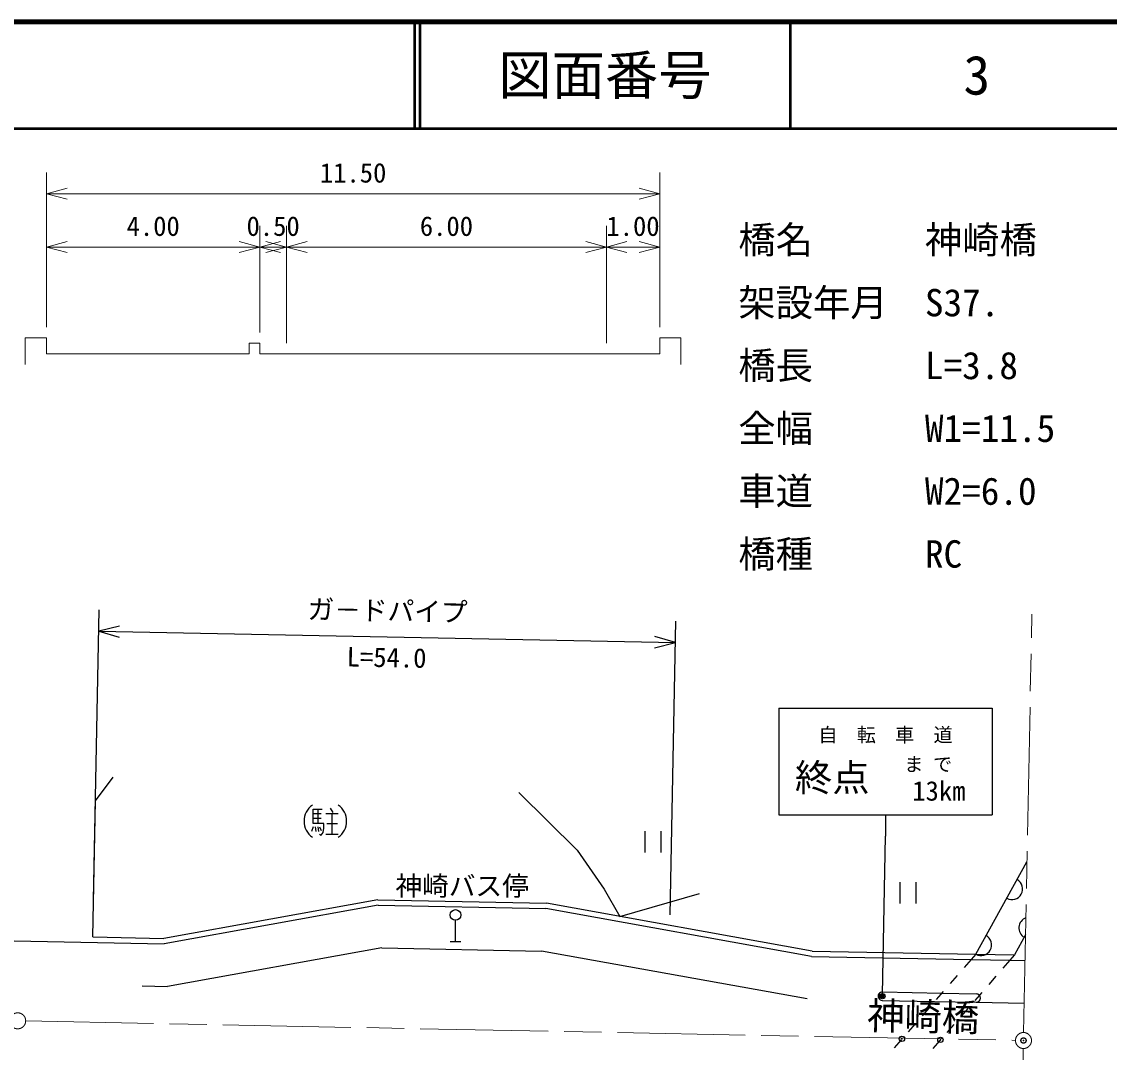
# Model space of a CAD drawing. Units: millimetres, scale not verified, with parts at other scales. Extents: x 40000 to 680000, y 20000 to 380000.
# Drawn here: x 471927 to 573917, y 283371 to 380000 of the extents above; entities that cross this region are included whole.
import ezdxf
from ezdxf.enums import TextEntityAlignment as Align

# ---------------------------------------------------------------- set-up
doc = ezdxf.new("R2010")
doc.units = ezdxf.units.MM
doc.header["$LTSCALE"] = 1000
doc.header["$PDMODE"] = 32
doc.header["$PDSIZE"] = 500
doc.linetypes.add('CHAIN', pattern=[18.5, 12, -1.5, 3.5, -1.5])
for name, color, linetype, lineweight in [('M-BGD', 7, 'Continuous', 25), ('M-BMK', 2, 'CHAIN', 13), ('M-STR-HTXT', 7, 'Continuous', 13), ('M-STR-STRC', 7, 'Continuous', 25), ('M-TTL', 2, 'Continuous', 140), ('M-TTL-LINE', 7, 'Continuous', 50)]:
    doc.layers.add(name, color=color, linetype=linetype, lineweight=lineweight)
doc.layers.add('M-OTRS', color=6, linetype='Continuous')
doc.layers.add('M-TTL-TXT', color=7, linetype='Continuous')
doc.styles.add('@ＭＳ ゴシック', font='')
doc.styles.add('ＭＳ ゴシック', font='')
doc.styles.get('@ＭＳ ゴシック').set_extended_font_data('@MS Gothic')
doc.styles.get('ＭＳ ゴシック').set_extended_font_data('MS Gothic')

msp = doc.modelspace()

# ---------------------------------------------------------------- linework, layer by layer
at = {"layer": 'M-BGD'}
for p, q in [((478831, 306955), (480499, 309179)), ((518548, 307722), (524014, 302323)), ((478581, 294181), (478831, 306955)), ((499261, 304831), (499261, 306171)), ((499261, 306171), (500097, 306171)), ((499686, 306171), (499686, 304831)), ((500859, 306263), (501108, 305843)), ((499261, 305755), (500018, 305755)), ((499261, 305335), (500013, 305335)), ((500443, 305755), (501616, 305755)), ((500443, 305755), (501607, 305755)), ((501020, 305755), (501020, 303824)), ((499264, 304494), (499097, 304079)), ((500272, 304831), (499261, 304831)), ((499432, 304496), (499518, 304079)), ((499684, 304494), (499768, 304082)), ((499851, 304494), (500019, 304159)), ((500013, 303741), (500189, 303981)), ((500189, 303981), (500272, 304397)), ((500272, 304397), (500272, 304831)), ((500526, 304831), (501524, 304831)), ((530354, 304116), (530354, 302116)), ((531854, 304116), (531854, 302116)), ((499856, 303829), (500013, 303741)), ((500438, 303824), (501602, 303824)), ((524014, 302323), (526548, 298656)), ((561397, 292561), (566201, 301226)), ((554291, 299309), (554291, 297309)), ((555791, 299309), (555791, 297309)), ((526548, 298656), (528012, 296109)), ((528012, 296109), (535481, 298256)), ((505327, 297658), (485253, 294050)), ((505367, 297157), (485293, 293549)), ((505327, 297658), (521128, 297349)), ((505367, 297157), (521078, 296850)), ((545995, 292362), (521078, 296850)), ((546045, 292861), (521128, 297349)), ((373334, 295738), (485293, 293549)), ((512608, 293743), (512608, 295743)), ((478581, 294181), (485253, 294050)), ((512108, 293743), (513108, 293743)), ((566067, 294369), (565025, 292490)), ((505685, 293150), (485611, 289542)), ((505685, 293150), (520682, 292857)), ((545599, 288369), (520682, 292857)), ((546045, 292861), (561397, 292561)), ((545995, 292362), (560968, 292070)), ((560968, 292070), (560310, 291316)), ((561397, 292561), (560968, 292070)), ((560968, 292070), (564596, 291999)), ((561397, 292561), (565025, 292490)), ((564596, 291999), (563939, 291245)), ((565025, 292490), (564596, 291999)), ((564596, 291999), (566020, 291971)), ((559652, 290563), (558995, 289810)), ((563281, 290492), (562623, 289739)), ((483211, 289589), (485611, 289542)), ((552651, 289032), (558220, 288923)), ((558337, 289056), (557679, 288303)), ((558220, 288923), (561449, 288860)), ((561966, 288985), (561308, 288232)), ((552635, 288232), (557534, 288136)), ((557534, 288136), (561433, 288060)), ((561433, 288060), (565942, 287972)), ((557022, 287550), (556364, 286796)), ((560650, 287479), (559993, 286725)), ((555706, 286043), (555049, 285290)), ((559335, 285972), (558677, 285219)), ((554391, 284536), (553734, 283783)), ((558020, 284465), (557362, 283712))]:
    msp.add_line(p, q, dxfattribs=at)
msp.add_circle((512608, 296243), 500, dxfattribs=at)
for centre, radius, start, end in [((500204, 305041), 1806, 123.85503, 236.14497), ((500591, 305041), 1806, 303.85503, 56.14497), ((564791, 298683), 1000, 240.99167, 60.99167), ((566435, 295033), 1000, 109.67561, 240.99167), ((561882, 293436), 1000, 240.99167, 60.99167), ((552643, 288632), 400, 88.87992, 268.88004), ((561441, 288460), 400, 268.87992, 88.87989)]:
    msp.add_arc(centre, radius, start, end, dxfattribs=at)
at = {"layer": 'M-BMK'}
for p, q in [((565888, 285222), (566656, 324465)), ((472295, 286302), (565124, 284487)), ((565859, 283722), (565092, 244480))]:
    msp.add_line(p, q, dxfattribs=at)
for centre in [(471545, 286317), (565874, 284472)]:
    msp.add_circle(centre, 750, dxfattribs=at)
msp.add_point((565874, 284472), dxfattribs=at)
at = {"layer": 'M-OTRS'}
for p in [(554478, 284626), (558080, 284535), (565874, 284472)]:
    msp.add_point(p, dxfattribs=at)
at = {"layer": 'M-STR-HTXT'}
for p, q in [((474254, 351370), (474254, 365870)), ((531754, 351370), (531754, 365870)), ((476185, 364388), (474254, 363870)), ((531754, 363870), (529822, 364388)), ((474254, 363870), (531754, 363870)), ((474254, 363870), (476185, 363352)), ((529822, 363352), (531754, 363870)), ((494254, 350870), (494254, 360870)), ((496754, 349870), (496754, 360870)), ((526754, 349870), (526754, 360870)), ((476185, 359388), (474254, 358870)), ((494254, 358870), (492322, 359388)), ((496185, 359388), (494254, 358870)), ((496754, 358870), (494822, 359388)), ((498685, 359388), (496754, 358870)), ((526754, 358870), (524822, 359388)), ((528685, 359388), (526754, 358870)), ((531754, 358870), (529822, 359388)), ((474254, 358870), (494254, 358870)), ((474254, 358870), (476185, 358352)), ((492322, 358352), (494254, 358870)), ((494254, 358870), (496754, 358870)), ((494254, 358870), (496185, 358352)), ((494822, 358352), (496754, 358870)), ((496754, 358870), (526754, 358870)), ((496754, 358870), (498685, 358352)), ((524822, 358352), (526754, 358870)), ((526754, 358870), (531754, 358870)), ((526754, 358870), (528685, 358352)), ((529822, 358352), (531754, 358870)), ((472254, 350370), (474254, 350370)), ((472254, 350370), (472254, 347870)), ((474254, 348870), (474254, 350370)), ((494254, 349870), (493254, 349870)), ((493254, 349870), (493254, 348870)), ((494254, 348870), (494254, 349870)), ((531754, 348870), (531754, 350370)), ((531754, 350370), (533754, 350370)), ((533754, 350370), (533754, 347870)), ((474254, 348870), (493254, 348870)), ((494254, 348870), (496754, 348870)), ((496754, 348870), (526754, 348870)), ((526754, 348870), (531754, 348870))]:
    msp.add_line(p, q, dxfattribs=at)
at = {"layer": 'M-STR-STRC'}
for p, q in [((478649, 297637), (479181, 324841)), ((481083, 323322), (479142, 322842)), ((532726, 296264), (533264, 323784)), ((479142, 322842), (533225, 321784)), ((479142, 322842), (481063, 322286)), ((533225, 321784), (531303, 322340)), ((531283, 321305), (533225, 321784)), ((542936, 315629), (562936, 315629)), ((542936, 315629), (542936, 305629)), ((562936, 315629), (562936, 305629)), ((542936, 305629), (562936, 305629)), ((552936, 305629), (552936, 303629)), ((552646, 288782), (552936, 303629))]:
    msp.add_line(p, q, dxfattribs=at)
for radius in [150, 120, 90, 60, 30]:
    msp.add_circle((552643, 288632), radius, dxfattribs=at)
msp.add_point((552643, 288632), dxfattribs=at)
at = {"layer": 'M-TTL'}
msp.add_line((680000, 380000), (40000, 380000), dxfattribs=at)
at = {"layer": 'M-TTL-LINE'}
for p, q in [((508747, 380000), (508747, 370000)), ((509247, 380000), (509247, 370000)), ((543997, 380000), (543997, 370000)), ((40000, 370000), (680000, 370000))]:
    msp.add_line(p, q, dxfattribs=at)

# ---------------------------------------------------------------- texts
at = {"layer": 'M-BGD', "style": 'ＭＳ ゴシック'}
msp.add_text('神崎バス停', height=1833, dxfattribs=at).set_placement((513228, 297504), align=Align.BOTTOM_CENTER)
msp.add_text('神崎橋', height=2566, rotation=358.88, dxfattribs=at).set_placement((556429, 284657), align=Align.BOTTOM_CENTER)
at = {"layer": 'M-STR-HTXT', "style": 'ＭＳ ゴシック'}
for s, p in [('11.50', (503004, 364370)), ('4.00', (484254, 359370)), ('0.50', (495504, 359370)), ('6.00', (511754, 359370)), ('1.00', (529254, 359370))]:
    msp.add_text(s, height=1833, dxfattribs=at).set_placement(p, align=Align.BOTTOM_CENTER)
for s, p in [('橋名\u3000\u3000\u3000神崎橋', (539130, 357500)), ('架設年月\u3000S37.', (539130, 351609)), ('橋長\u3000\u3000\u3000L=3.8', (539130, 345718)), ('全幅\u3000\u3000\u3000W1=11.5', (539130, 339827)), ('車道\u3000\u3000\u3000W2=6.0', (539130, 333936)), ('橋種\u3000\u3000\u3000RC', (539130, 328045))]:
    msp.add_text(s, height=2566, dxfattribs=at).set_placement(p, align=Align.BOTTOM_LEFT)
at = {"layer": 'M-STR-STRC', "style": 'ＭＳ ゴシック'}
msp.add_text('ガ－ドパイプ', height=1833, rotation=358.88, dxfattribs=at).set_placement((506203, 323313), align=Align.BOTTOM_CENTER)
at = {"layer": 'M-STR-STRC', "style": '@ＭＳ ゴシック'}
msp.add_text('L=54.0', height=1833, rotation=358.88, dxfattribs=at).set_placement((506164, 321313), align=Align.TOP_CENTER)
at = {"layer": 'M-STR-STRC', "style": 'ＭＳ ゴシック'}
for s, height, p in [('自\u3000転\u3000車\u3000道', 1320, (552936, 313129)), ('ま で', 1320, (556936, 310379)), ('終点', 2566, (547936, 309129)), ('13km', 1833, (557936, 307879))]:
    msp.add_text(s, height=height, dxfattribs=at).set_placement(p, align=Align.MIDDLE_CENTER)
at = {"layer": 'M-TTL-TXT', "style": 'ＭＳ ゴシック'}
for s, p in [('図面番号', (526622, 375000)), ('3', (561497, 375000))]:
    msp.add_text(s, height=3666, dxfattribs=at).set_placement(p, align=Align.MIDDLE_CENTER)

doc.saveas('drawing.dxf')
